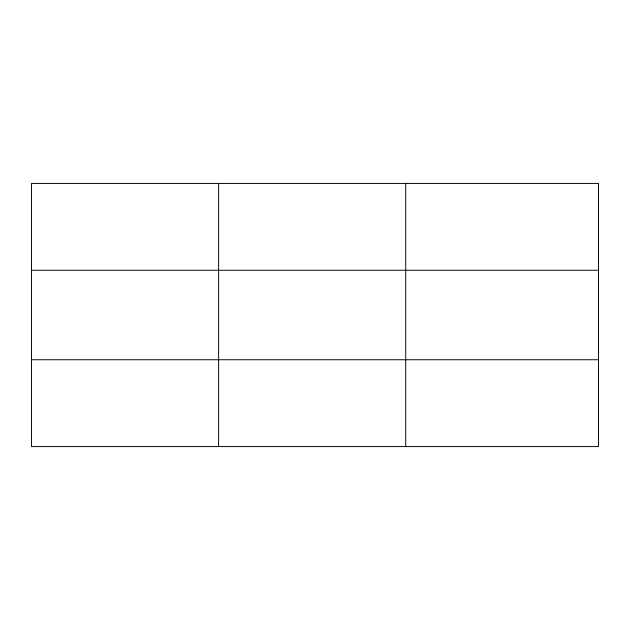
<?xml version="1.0" encoding="UTF-8"?>
<svg xmlns="http://www.w3.org/2000/svg" width="630" height="630" viewBox="0 0 630 630"><rect width="100%" height="100%" fill="white"/><g stroke="black" fill="none" stroke-linecap="round" stroke-linejoin="round"><path stroke-width="0.94" d="M218.61 183.424L218.61 446.576M405.72 183.424L405.72 446.576M31.5 270.262L598.5 270.262M31.5 359.738L598.5 359.738M598.5 424.864L598.5 446.576L31.5 446.576L31.5 183.424L598.5 183.424L598.5 424.864"/></g></svg>
